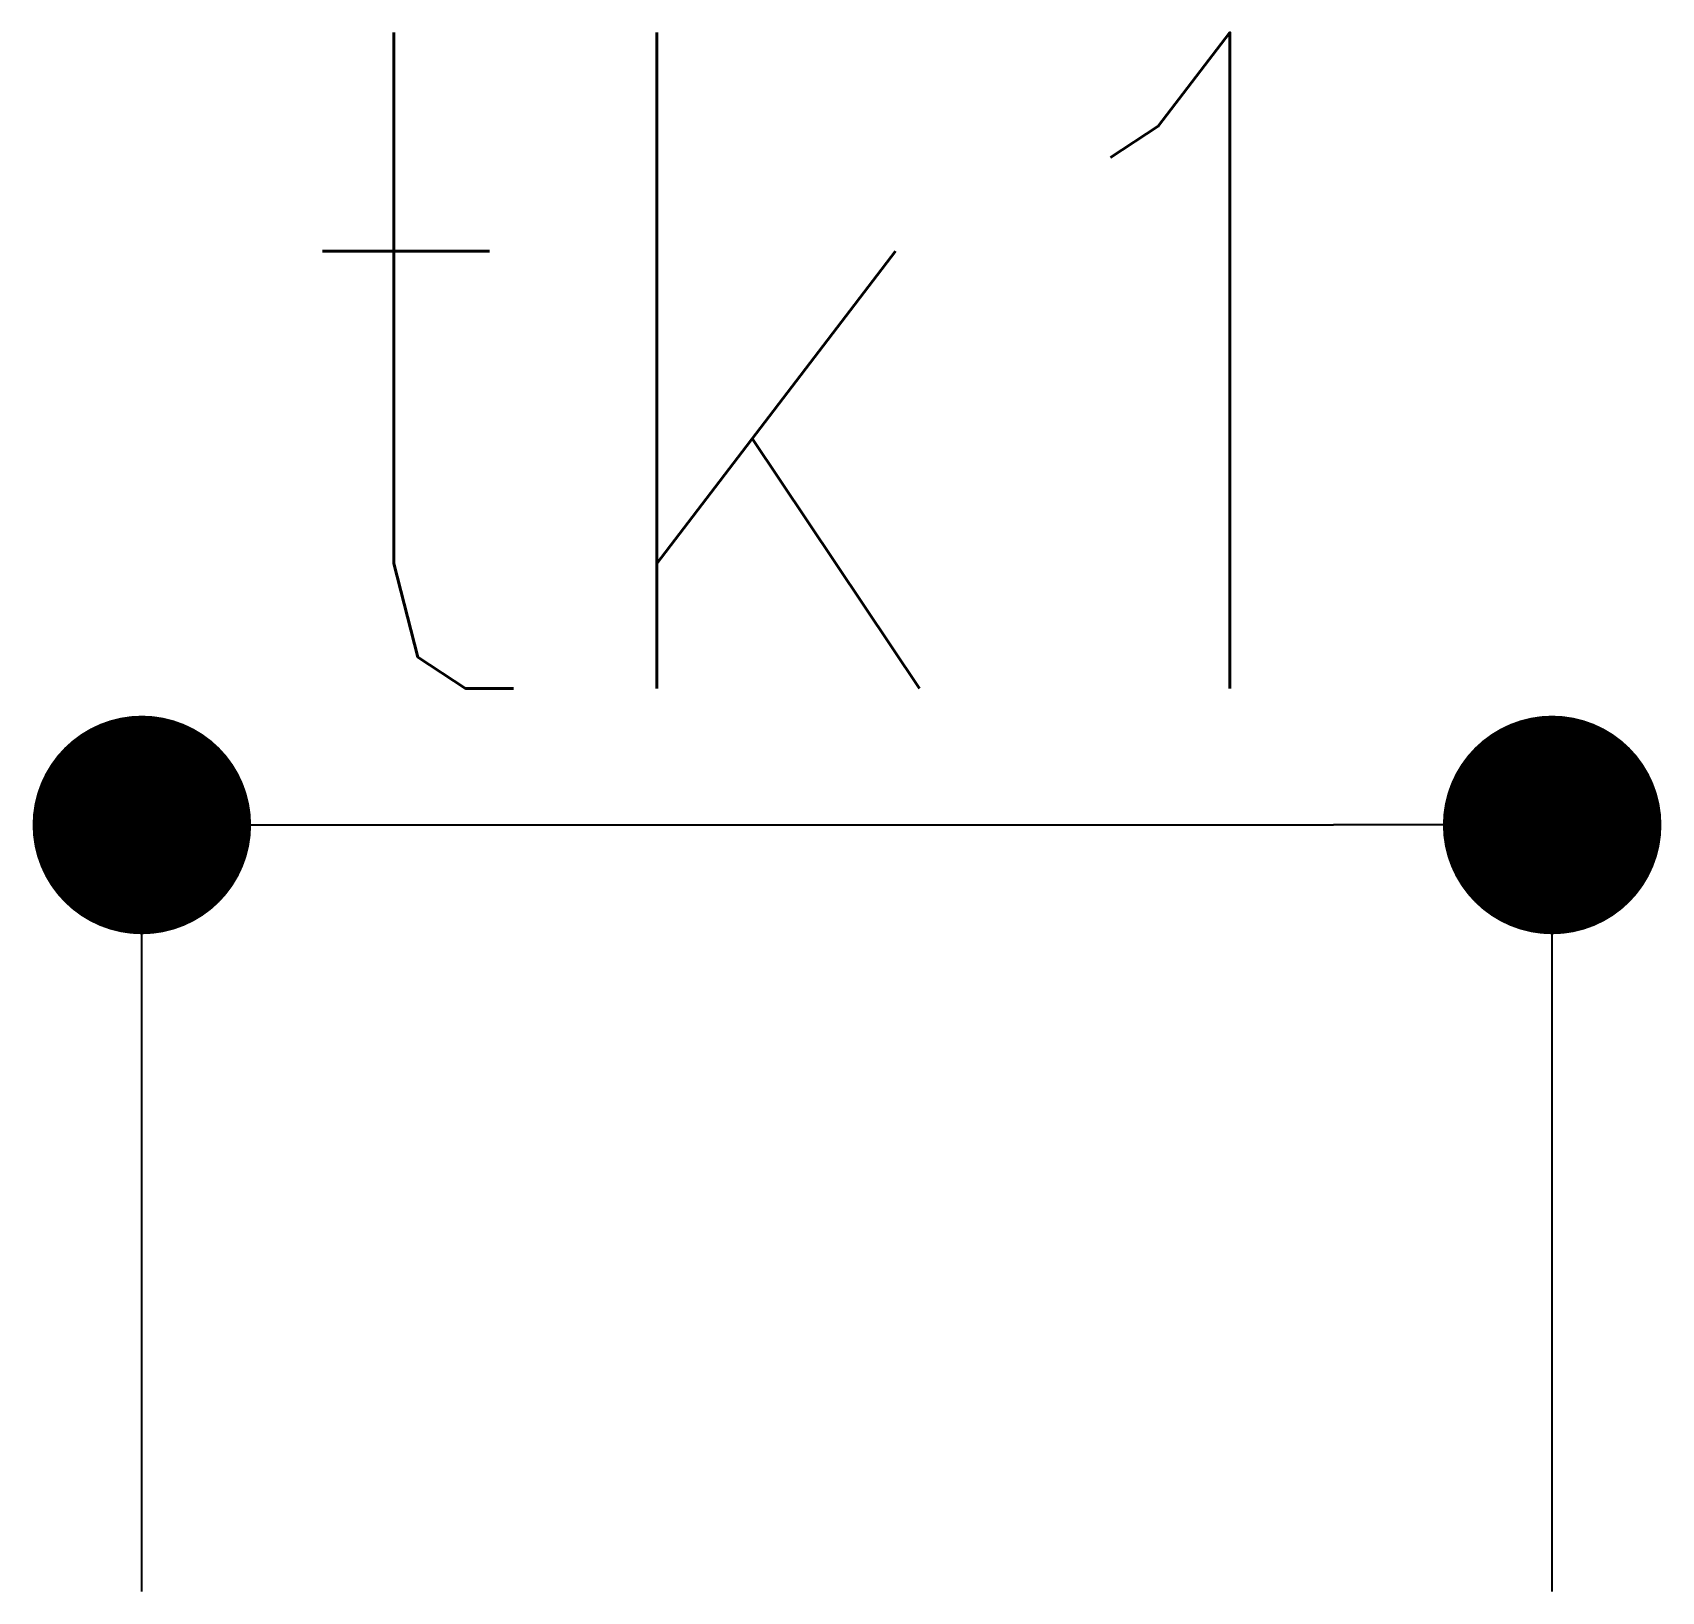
# Model space of a CAD drawing. Extents: x 89504 to 820828, y -104886 to 219894.
# Drawn here: x 820096.1 to 820155.7, y -102869.3 to -102812.2 of the extents above; entities that cross this region are included whole.
import ezdxf

# ---------------------------------------------------------------- set-up
doc = ezdxf.new("R2010")
doc.units = 0
doc.header["$MEASUREMENT"] = 0
doc.layers.get('0').update_dxf_attribs({"color": 3, "linetype": 'CONTINUOUS'})
doc.layers.add('寸法', color=4, linetype='CONTINUOUS')
doc.styles.add('DRACAD', font='txt', dxfattribs={"width": 0.85, "bigfont": 'extfont2'})

# ---------------------------------------------------------------- blocks, each defined once
blk = doc.blocks.new('_DOT')
at = {"color": 0, "linetype": 'ByBlock', "lineweight": -2}
blk.add_line((-0.5, 0), (-1, 0), dxfattribs=at)
at = {"color": 0, "linetype": 'ByBlock', "lineweight": -2, "const_width": 0.5}
blk.add_lwpolyline([(-0.25, 0, 1), (0.25, 0, 1)], format="xyb", close=True, dxfattribs=at)

msp = doc.modelspace()

# ---------------------------------------------------------------- linework, layer by layer
at = {"layer": '寸法'}
for p, q in [((820100.05776, -102869.29396), (820100.05776, -102841.24288)), ((820108.05776, -102841.24288), (820143.68458, -102841.24288)), ((820151.68458, -102869.29396), (820151.68458, -102841.24288))]:
    msp.add_line(p, q, dxfattribs=at)

# ---------------------------------------------------------------- block references
at = {"layer": '寸法', "xscale": 8, "yscale": 8, "zscale": 8, "rotation": 180}
msp.add_blockref('_DOT', (820100.05776, -102841.24288), dxfattribs=at)
at = {"layer": '寸法', "xscale": 8, "yscale": 8, "zscale": 8}
msp.add_blockref('_DOT', (820151.68458, -102841.24288), dxfattribs=at)

# ---------------------------------------------------------------- texts
at = {"layer": '寸法', "style": 'DRACAD', "width": 0.85}
msp.add_text('tk1', height=24, dxfattribs=at).set_placement((820104.91686, -102836.24288))

doc.saveas('drawing.dxf')
